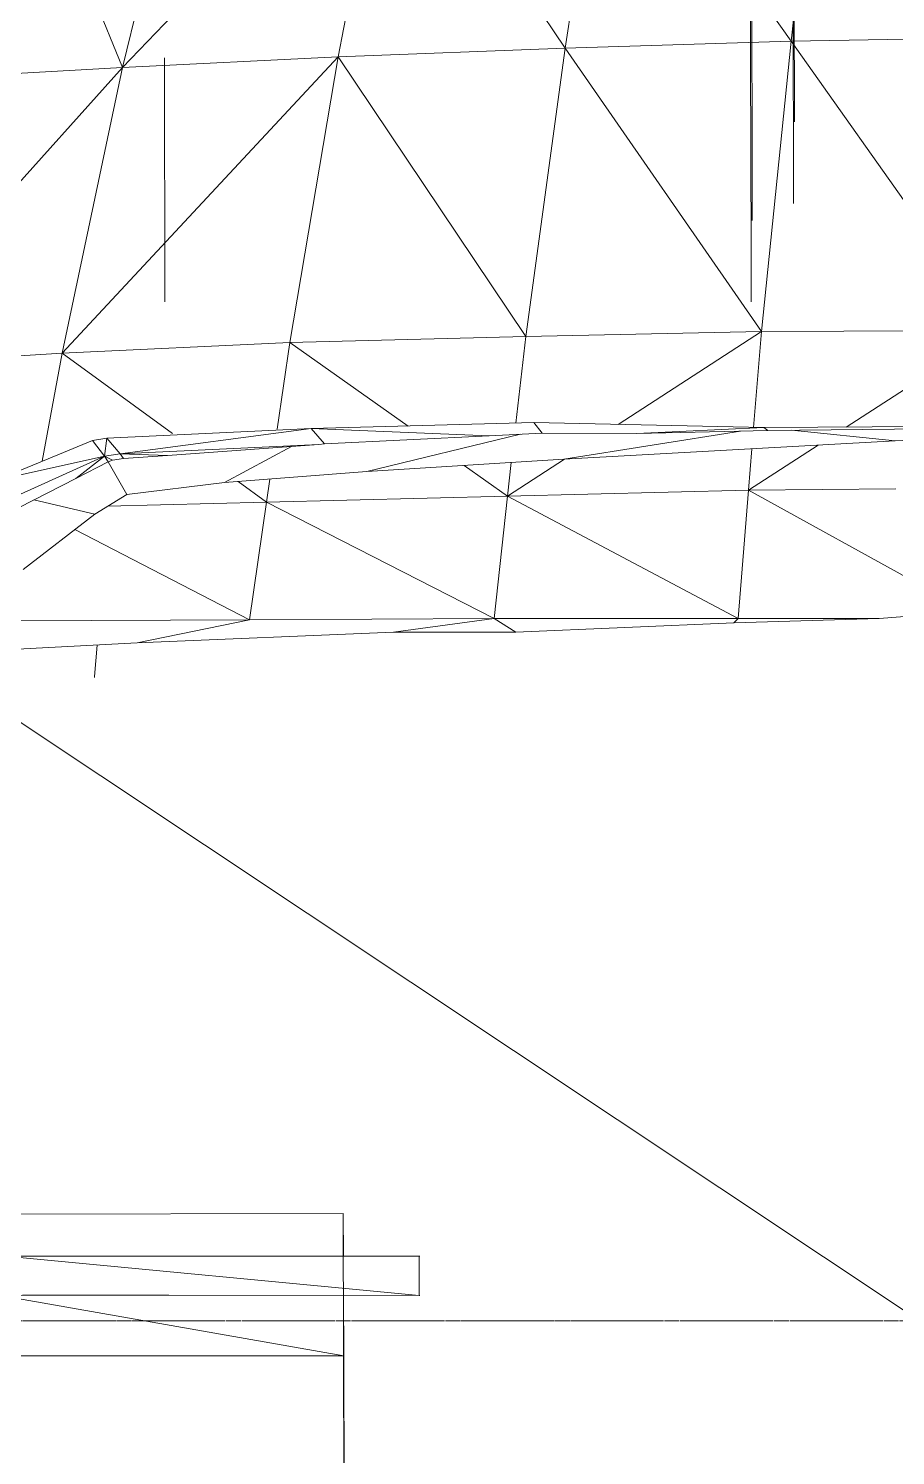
# Model space of a CAD drawing. Header units: inches. Extents: x -4169 to 1533, y -251 to 585.
# Drawn here: x 1355.11 to 1368.96, y -2.15 to 20.65 of the extents above; entities that cross this region are included whole.
import ezdxf

# ---------------------------------------------------------------- set-up
doc = ezdxf.new("R2010")
doc.units = ezdxf.units.IN
doc.header["$MEASUREMENT"] = 0
doc.linetypes.add('Aligning Line 1_8_', pattern=[0.25, 0.125, -0.125])
doc.linetypes.add('Grid Line 1_2_', pattern=[0.875, 0.5, -0.125, 0.125, -0.125])
for name, color, linetype, lineweight in [('0-4', 10, 'Continuous', 5), ('0-6', 7, 'Continuous', 9), ('A-FLOR-LEVL-1', 51, 'Grid Line 1_2_', 9), ('A-GENM', 5, 'Continuous', 9), ('G-ANNO-SYMB', 111, 'Aligning Line 1_8_', 9), ('G-ANNO-SYMB-1', 147, 'Aligning Line 1_8_', 9)]:
    doc.layers.add(name, color=color, linetype=linetype, lineweight=lineweight)

# ---------------------------------------------------------------- blocks, each defined once
blk = doc.blocks.new('CTR - 2nd Phase_rvt-2-BUILDING ELEVATION - SOUTH')
at = {"layer": 'A-FLOR-LEVL-1'}
blk.add_line((9609.49, 0), (12558.481, 0), dxfattribs=at)
blk = doc.blocks.new('Land_Rover_Evoque_-_SUV_Car_Vehicle_Automobile_13067 - Land Rover EVOQUE_dwg-V22-BUILDING ELEVATION - SOUTH')
at = {"layer": 'A-GENM'}
for p, q in [((12416.443, 24.934), (12416.454, 19.153)), ((12413.457, 24.645), (12412.793, 20.33)), ((12416.399, 20.446), (12413.457, 24.645)), ((12416.399, 20.446), (12416.899, 24.799)), ((12409.996, 24.492), (12405.726, 20.023)), ((12409.996, 24.492), (12409.167, 20.196)), ((12412.793, 20.33), (12409.996, 24.492)), ((12405.726, 20.023), (12406.767, 24.338)), ((12405.726, 20.023), (12404.042, 24.146)), ((12416.427, 23.651), (12416.438, 17.85)), ((12415.753, 20.178), (12415.751, 21.676)), ((12415.777, 18.425), (12415.77, 21.5)), ((12412.793, 20.33), (12409.167, 20.196)), ((12412.167, 15.727), (12412.793, 20.33)), ((12416.399, 20.446), (12412.793, 20.33)), ((12415.928, 15.803), (12412.793, 20.33)), ((12415.928, 15.803), (12416.399, 20.446)), ((12416.399, 20.446), (12419.981, 20.502)), ((12419.67, 15.822), (12416.399, 20.446)), ((12409.167, 20.196), (12404.762, 15.458)), ((12409.167, 20.196), (12405.726, 20.023)), ((12406.402, 16.28), (12406.394, 20.18)), ((12408.397, 15.631), (12409.167, 20.196)), ((12412.167, 15.727), (12409.167, 20.196)), ((12415.761, 17.103), (12415.753, 20.178)), ((12405.726, 20.023), (12401.437, 15.246)), ((12405.726, 20.023), (12402.711, 19.85)), ((12404.762, 15.458), (12405.726, 20.023)), ((12415.778, 17.581), (12415.777, 18.425)), ((12416.438, 17.85), (12416.437, 17.851)), ((12415.762, 16.278), (12415.761, 17.103)), ((12415.928, 15.803), (12412.167, 15.727)), ((12415.928, 15.803), (12413.639, 14.321)), ((12415.801, 14.27), (12415.928, 15.803)), ((12419.67, 15.822), (12415.928, 15.803)), ((12419.67, 15.822), (12417.279, 14.279)), ((12408.397, 15.631), (12404.762, 15.458)), ((12408.397, 15.631), (12408.194, 14.247)), ((12412.167, 15.727), (12408.397, 15.631)), ((12410.286, 14.295), (12408.397, 15.631)), ((12412.006, 14.342), (12412.167, 15.727)), ((12404.762, 15.458), (12401.437, 15.246)), ((12404.762, 15.458), (12404.44, 13.731)), ((12404.762, 15.458), (12406.523, 14.174)), ((12405.476, 14.1), (12408.734, 14.254)), ((12405.687, 13.852), (12408.734, 14.254)), ((12408.734, 14.254), (12412.291, 14.349)), ((12408.734, 14.254), (12408.952, 14.008)), ((12408.734, 14.254), (12411.581, 14.138)), ((12408.952, 14.008), (12411.581, 14.138)), ((12412.077, 14.163), (12409.628, 13.567)), ((12412.423, 14.18), (12411.581, 14.138)), ((12412.291, 14.349), (12415.965, 14.272)), ((12412.291, 14.349), (12412.423, 14.18)), ((12412.423, 14.18), (12413.939, 14.173)), ((12415.592, 14.213), (12412.769, 13.765)), ((12415.965, 14.272), (12413.939, 14.173)), ((12413.939, 14.173), (12416.027, 14.223)), ((12415.965, 14.272), (12419.688, 14.291)), ((12419.688, 14.291), (12415.965, 14.272)), ((12415.965, 14.272), (12416.027, 14.223)), ((12418.622, 14.251), (12416.027, 14.223)), ((12416.405, 14.227), (12418.064, 14.059)), ((12420.543, 14.159), (12418.064, 14.059)), ((12405.244, 14.061), (12403.699, 13.427)), ((12405.476, 14.1), (12405.244, 14.061)), ((12405.436, 13.814), (12405.244, 14.061)), ((12405.436, 13.814), (12405.476, 14.1)), ((12405.687, 13.852), (12405.476, 14.1)), ((12405.687, 13.852), (12408.861, 14.001)), ((12408.861, 14.001), (12406.442, 13.823)), ((12408.42, 13.969), (12407.351, 13.392)), ((12408.952, 14.008), (12408.861, 14.001)), ((12418.064, 14.059), (12412.769, 13.765)), ((12416.833, 13.991), (12415.718, 13.271)), ((12415.718, 13.271), (12415.773, 13.932)), ((12405.436, 13.814), (12403.699, 13.427)), ((12403.871, 13.103), (12405.436, 13.814)), ((12405.436, 13.814), (12404.977, 13.456)), ((12405.493, 13.723), (12404.977, 13.456)), ((12405.436, 13.814), (12405.687, 13.852)), ((12405.436, 13.814), (12405.565, 13.748)), ((12405.436, 13.814), (12405.493, 13.723)), ((12405.565, 13.748), (12405.493, 13.723)), ((12405.497, 13.724), (12405.791, 13.203)), ((12405.741, 13.777), (12405.565, 13.748)), ((12405.687, 13.852), (12405.741, 13.777)), ((12405.687, 13.852), (12406.442, 13.823)), ((12405.741, 13.777), (12406.442, 13.823)), ((12412.769, 13.765), (12409.628, 13.567)), ((12412.783, 13.767), (12411.869, 13.176)), ((12411.869, 13.176), (12411.932, 13.712)), ((12404.071, 12.995), (12404.977, 13.456)), ((12409.628, 13.567), (12407.351, 13.392)), ((12411.869, 13.176), (12411.178, 13.665)), ((12407.351, 13.392), (12405.791, 13.203)), ((12407.571, 13.409), (12408.023, 13.08)), ((12408.076, 13.448), (12408.023, 13.08)), ((12415.718, 13.271), (12411.869, 13.176)), ((12411.869, 13.176), (12415.718, 13.271)), ((12415.555, 11.219), (12415.718, 13.271)), ((12418.071, 13.294), (12415.718, 13.271)), ((12415.718, 13.271), (12418.071, 13.294)), ((12415.718, 13.271), (12419.224, 11.333)), ((12404.308, 13.116), (12405.28, 12.888)), ((12405.791, 13.203), (12405.28, 12.888)), ((12405.485, 13.014), (12408.023, 13.08)), ((12405.485, 13.014), (12408.023, 13.08)), ((12407.753, 11.199), (12408.023, 13.08)), ((12411.869, 13.176), (12408.023, 13.08)), ((12408.023, 13.08), (12411.869, 13.176)), ((12411.659, 11.219), (12408.023, 13.08)), ((12411.659, 11.219), (12411.869, 13.176)), ((12415.555, 11.219), (12411.869, 13.176)), ((12405.28, 12.888), (12404.139, 12.003)), ((12407.753, 11.199), (12404.962, 12.641)), ((12403.973, 11.18), (12407.753, 11.199)), ((12407.753, 11.199), (12405.958, 10.829)), ((12407.753, 11.199), (12411.659, 11.219)), ((12411.659, 11.219), (12410.049, 11.003)), ((12411.659, 11.219), (12412.005, 11.001)), ((12411.659, 11.219), (12415.555, 11.219)), ((12415.555, 11.219), (12415.484, 11.153)), ((12415.484, 11.153), (12417.807, 11.218)), ((12415.555, 11.219), (12417.807, 11.218)), ((12417.807, 11.218), (12419.224, 11.333)), ((12405.958, 10.829), (12410.049, 11.003)), ((12410.049, 11.003), (12412.005, 11.001)), ((12412.005, 11.001), (12415.484, 11.153)), ((12402.818, 10.664), (12405.958, 10.829)), ((12405.317, 10.795), (12405.277, 10.295)), ((12402.467, 10.642), (12427.18, -5.812)), ((12405.276, 10.276), (12405.277, 10.295)), ((12409.25, 1.711), (12396.376, 1.695)), ((12409.268, -7.251), (12409.25, 1.711)), ((12409.253, 1.029), (12409.25, 1.711)), ((12403.856, 1.03), (12410.462, 0.404)), ((12403.856, 1.03), (12410.461, 1.029)), ((12406.459, 1.03), (12404.126, 1.031)), ((12406.459, 1.03), (12410.471, 1.029)), ((12410.461, 1.029), (12406.459, 1.03)), ((12410.462, 0.404), (12410.461, 1.029)), ((12410.461, 1.029), (12410.471, 1.029)), ((12409.259, -0.56), (12403.74, 0.406)), ((12403.857, 0.406), (12410.462, 0.404)), ((12404.127, 0.407), (12406.464, 0.406)), ((12406.464, 0.406), (12410.473, 0.405)), ((12410.462, 0.404), (12406.464, 0.406)), ((12409.259, -0.56), (12409.255, 0.405)), ((12410.462, 0.404), (12410.473, 0.405)), ((12394.619, -0.556), (12409.259, -0.56)), ((12409.27, -5.49), (12409.259, -0.56)), ((12409.259, -0.56), (12409.268, -7.251))]:
    blk.add_line(p, q, dxfattribs=at)
blk = doc.blocks.new('Land_Rover_Evoque_-_SUV_Car_Vehicle_Automobile_13067 - Land_Rover_Evoque_-_SUV_Car_Vehicle_Automobile_13067-V23-BUILDING ELEVATION - SOUTH')
blk.add_blockref('Land_Rover_Evoque_-_SUV_Car_Vehicle_Automobile_13067 - Land Rover EVOQUE_dwg-V22-BUILDING ELEVATION - SOUTH', (0, 0))
blk = doc.blocks.new('CTR  - Topography_rvt-2-BUILDING ELEVATION - SOUTH')
at = {"layer": 'A-FLOR-LEVL-1'}
blk.add_line((9609.49, 0), (12558.481, 0), dxfattribs=at)
at = {"layer": 'G-ANNO-SYMB-1'}
blk.add_line((9742.879, 0), (12461.78, 0), dxfattribs=at)
at = {"layer": '0-6'}
blk.add_blockref('Land_Rover_Evoque_-_SUV_Car_Vehicle_Automobile_13067 - Land_Rover_Evoque_-_SUV_Car_Vehicle_Automobile_13067-V23-BUILDING ELEVATION - SOUTH', (0, 0), dxfattribs=at)
blk = doc.blocks.new('CTR - 1st Phase - Common Walls_rvt-2-BUILDING ELEVATION - SOUTH')
at = {"layer": 'A-FLOR-LEVL-1'}
blk.add_line((9609.49, 0), (12558.481, 0), dxfattribs=at)
at = {"layer": 'G-ANNO-SYMB-1'}
blk.add_line((9706.236, 0), (12461.78, 0), dxfattribs=at)

msp = doc.modelspace()

# ---------------------------------------------------------------- linework, layer by layer
at = {"layer": 'G-ANNO-SYMB'}
msp.add_line((-1342.874, 0), (1412.67, 0), dxfattribs=at)

# ---------------------------------------------------------------- block references
at = {"layer": '0-4'}
for name in ['CTR - 2nd Phase_rvt-2-BUILDING ELEVATION - SOUTH', 'CTR - 1st Phase - Common Walls_rvt-2-BUILDING ELEVATION - SOUTH', 'CTR  - Topography_rvt-2-BUILDING ELEVATION - SOUTH']:
    msp.add_blockref(name, (-11049.11, 0), dxfattribs=at)

doc.saveas('drawing.dxf')
